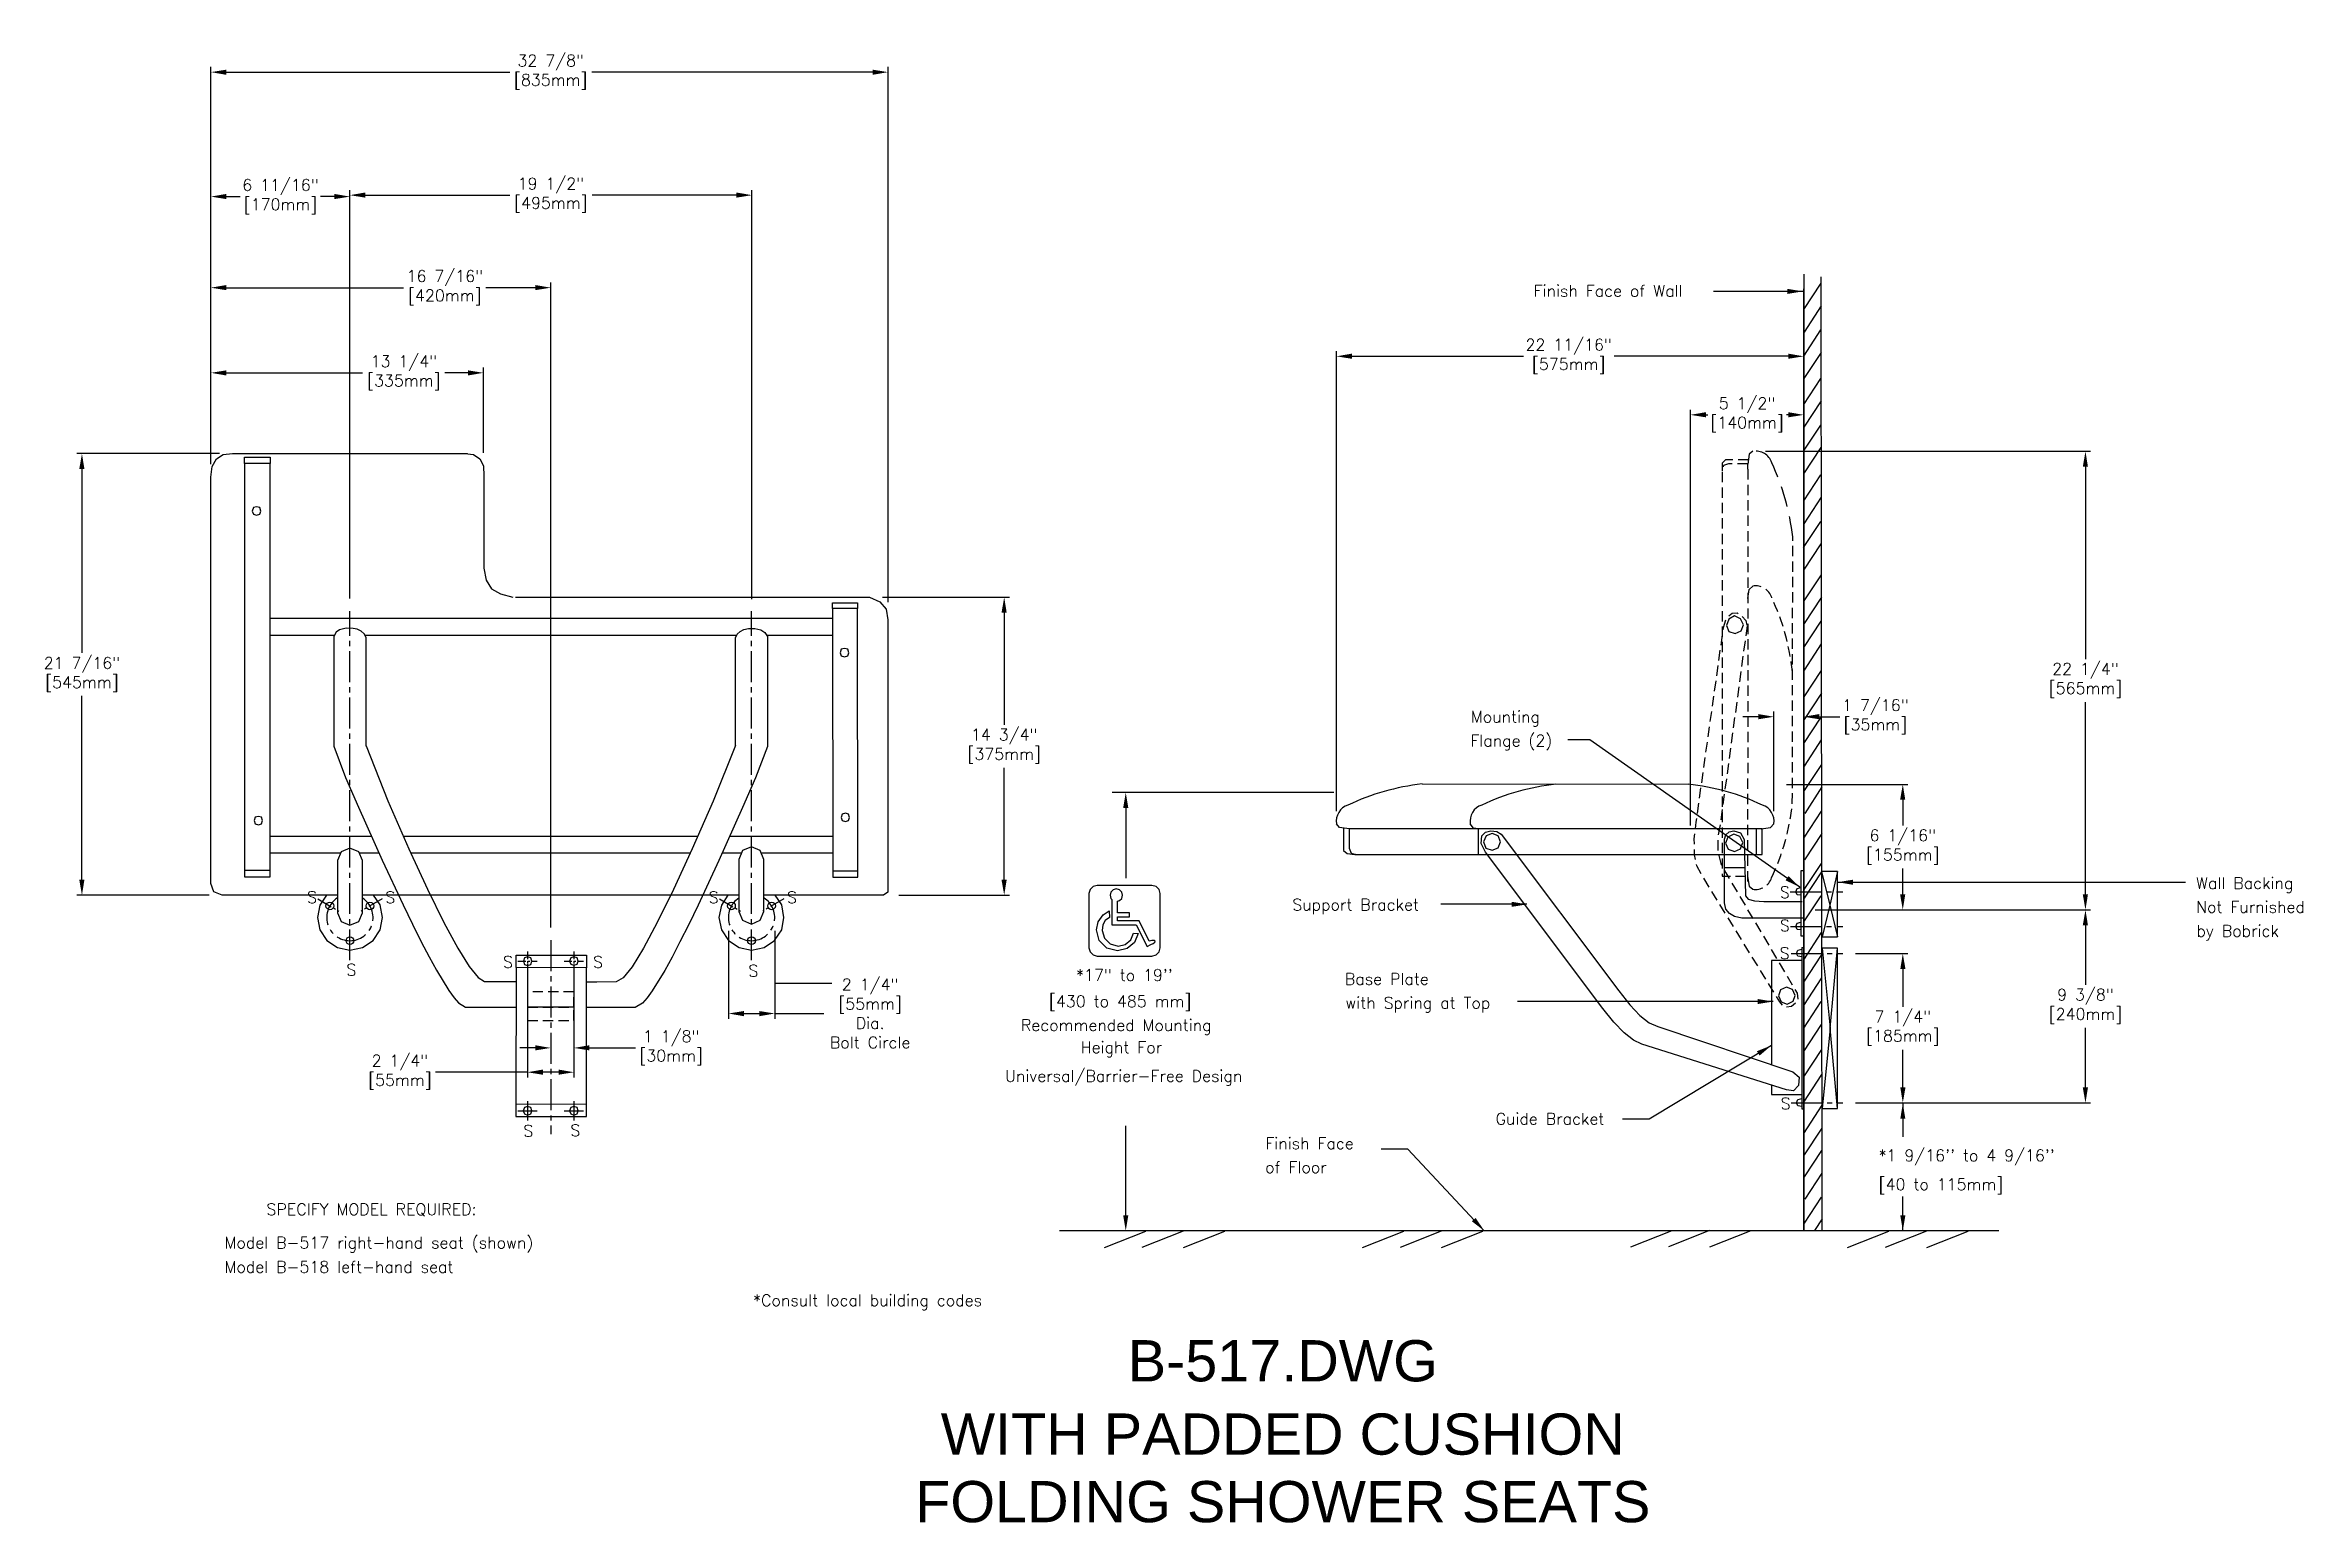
# Model space of a CAD drawing. Extents: x 0 to 110, y 1 to 73.
import ezdxf
from ezdxf.enums import TextEntityAlignment as Align

# ---------------------------------------------------------------- set-up
doc = ezdxf.new("R2010")
doc.units = 0
doc.header["$MEASUREMENT"] = 0
doc.header["$PDMODE"] = 3
doc.header["$PDSIZE"] = 1
for name, pattern in [('CENTER2', [1.125, 0.75, -0.125, 0.125, -0.125]), ('HIDDEN', [0.375, 0.25, -0.125]), ('HIDDEN2', [0.1875, 0.125, -0.0625]), ('HIDDENX2', [0.75, 0.5, -0.25])]:
    doc.linetypes.add(name, pattern=pattern)
doc.layers.get('0').update_dxf_attribs({"linetype": 'CONTINUOUS'})
doc.layers.get('Defpoints').update_dxf_attribs({"linetype": 'CONTINUOUS'})
for name, color, linetype in [('detail', 4, 'CONTINUOUS'), ('dim', 1, 'CONTINUOUS'), ('text', 2, 'CONTINUOUS')]:
    doc.layers.add(name, color=color, linetype=linetype)
doc.styles.add('Arial_5', font='arial.ttf', dxfattribs={"height": 5})
doc.styles.add('DIM_S_7', font='simplex.shx', dxfattribs={"height": 0.5625})
doc.dimstyles.new('DIM_S_7', dxfattribs={"dimtxt": 0.125, "dimasz": 0.75, "dimexe": 0.25, "dimexo": 0.625, "dimgap": 0.09375, "dimtad": 0, "dimtih": 1, "dimtoh": 1, "dimdec": 4, "dimzin": 4, "dimdsep": 46, "dimlunit": 5, "dimtxsty": 'DIM_S_7', "dimcen": 0.09375, "dimaunit": 1, "dimadec": 0, "dimazin": 0, "dimtfac": 1, "dimtdec": 4, "dimtofl": 0, "dimtmove": 0, "dimatfit": 3, "dimfxl": 1, "dimfrac": 2, "dimtolj": 1, "dimtzin": 0, "dimarcsym": 0})

# ---------------------------------------------------------------- blocks, each defined once
blk = doc.blocks.new('*D0')
at = {"color": 0, "linetype": 'ByBlock'}
for p, q in [((33.34, 29.71), (33.34, 25.45)), ((35.59, 29.71), (35.59, 25.45)), ((34.09, 25.7), (34.84, 25.7)), ((35.59, 25.7), (37.97, 25.7))]:
    blk.add_line(p, q, dxfattribs=at)
for points in [[(34.09, 25.82), (34.09, 25.57), (33.34, 25.7)], [(34.84, 25.82), (34.84, 25.57), (35.59, 25.7)]]:
    blk.add_solid(points, dxfattribs=at)
at = {"layer": 'Defpoints', "color": 0, "linetype": 'ByBlock'}
for p in [(33.34, 30.33), (35.59, 30.33), (35.59, 25.7)]:
    blk.add_point(p, dxfattribs=at)
at = {"color": 0, "linetype": 'ByBlock', "insert": (40.22, 25.7), "char_height": 0.5625, "attachment_point": 5, "style": 'DIM_S_7'}
blk.add_mtext('\\A1;2 1/4"\\P[55mm]\\PDia.\\PBolt Circle', dxfattribs=at)
blk = doc.blocks.new('*D1')
at = {"color": 0, "linetype": 'ByBlock'}
for p, q in [((8.21, 52.35), (8.21, 57.04)), ((21.44, 52.9), (21.44, 57.04)), ((8.96, 56.79), (15.58, 56.79)), ((20.69, 56.79), (19.57, 56.79))]:
    blk.add_line(p, q, dxfattribs=at)
for points in [[(8.96, 56.91), (8.96, 56.66), (8.21, 56.79)], [(20.69, 56.91), (20.69, 56.66), (21.44, 56.79)]]:
    blk.add_solid(points, dxfattribs=at)
at = {"layer": 'Defpoints', "color": 0, "linetype": 'ByBlock'}
for p in [(21.44, 56.79), (8.21, 51.73), (21.44, 52.27)]:
    blk.add_point(p, dxfattribs=at)
at = {"color": 0, "linetype": 'ByBlock', "insert": (17.58, 56.79), "char_height": 0.5625, "attachment_point": 5, "style": 'DIM_S_7'}
blk.add_mtext('\\A1;13 1/4"\\P[335mm]', dxfattribs=at)
blk = doc.blocks.new('*D2')
at = {"color": 0, "linetype": 'ByBlock'}
for p, q in [((8.63, 52.87), (1.7, 52.87)), ((1.95, 52.12), (1.95, 43.2)), ((1.95, 32.19), (1.95, 41.11)), ((8.13, 31.44), (1.7, 31.44))]:
    blk.add_line(p, q, dxfattribs=at)
for points in [[(1.82, 52.12), (2.07, 52.12), (1.95, 52.87)], [(1.82, 32.19), (2.07, 32.19), (1.95, 31.44)]]:
    blk.add_solid(points, dxfattribs=at)
at = {"layer": 'Defpoints', "color": 0, "linetype": 'ByBlock'}
for p in [(9.26, 52.87), (1.95, 31.44), (8.76, 31.44)]:
    blk.add_point(p, dxfattribs=at)
at = {"color": 0, "linetype": 'ByBlock', "insert": (1.95, 42.15), "char_height": 0.5625, "attachment_point": 5, "style": 'DIM_S_7'}
blk.add_mtext('\\A1;21 7/16"\\P[545mm]', dxfattribs=at)
blk = doc.blocks.new('*D19')
at = {"layer": 'Defpoints', "color": 0, "linetype": 'Continuous'}
for p in [(40.2, 45.9), (41, 31.44), (46.73, 31.44)]:
    blk.add_point(p, dxfattribs=at)
at = {"layer": 'dim', "color": 0, "linetype": 'Continuous', "lineweight": -2}
for p, q in [((40.82, 45.9), (46.98, 45.9)), ((46.73, 45.15), (46.73, 39.71)), ((46.73, 32.19), (46.73, 37.62)), ((41.62, 31.44), (46.98, 31.44))]:
    blk.add_line(p, q, dxfattribs=at)
at = {"layer": 'dim', "color": 0, "linetype": 'Continuous'}
for points in [[(46.6, 45.15), (46.85, 45.15), (46.73, 45.9)], [(46.6, 32.19), (46.85, 32.19), (46.73, 31.44)]]:
    blk.add_solid(points, dxfattribs=at)
at = {"layer": 'dim', "color": 0, "linetype": 'Continuous', "insert": (46.73, 38.67), "char_height": 0.5625, "attachment_point": 5, "style": 'DIM_S_7'}
blk.add_mtext('\\A1;14 3/4"\\P[375mm]', dxfattribs=at)
blk = doc.blocks.new('*D20')
at = {"layer": 'Defpoints', "color": 0, "linetype": 'Continuous'}
for p in [(24.71, 60.92), (8.21, 51.73), (24.71, 29.26)]:
    blk.add_point(p, dxfattribs=at)
at = {"layer": 'dim', "color": 0, "linetype": 'Continuous', "lineweight": -2}
for p, q in [((8.21, 52.35), (8.21, 61.17)), ((8.96, 60.92), (17.57, 60.92)), ((23.96, 60.92), (21.56, 60.92)), ((24.71, 29.88), (24.71, 61.17))]:
    blk.add_line(p, q, dxfattribs=at)
at = {"layer": 'dim', "color": 0, "linetype": 'Continuous'}
for points in [[(8.96, 61.05), (8.96, 60.8), (8.21, 60.92)], [(23.96, 61.05), (23.96, 60.8), (24.71, 60.92)]]:
    blk.add_solid(points, dxfattribs=at)
at = {"layer": 'dim', "color": 0, "linetype": 'Continuous', "insert": (19.57, 60.92), "char_height": 0.5625, "attachment_point": 5, "style": 'DIM_S_7'}
blk.add_mtext('\\A1;16 7/16"\\P[420mm]', dxfattribs=at)
blk = doc.blocks.new('*D5')
at = {"color": 0, "linetype": 'ByBlock'}
for p, q in [((8.21, 52.35), (8.21, 71.63)), ((8.96, 71.38), (22.72, 71.38)), ((40.34, 71.38), (26.71, 71.38)), ((41.09, 45.66), (41.09, 71.63))]:
    blk.add_line(p, q, dxfattribs=at)
for points in [[(8.96, 71.5), (8.96, 71.25), (8.21, 71.38)], [(40.34, 71.5), (40.34, 71.25), (41.09, 71.38)]]:
    blk.add_solid(points, dxfattribs=at)
at = {"layer": 'Defpoints', "color": 0, "linetype": 'ByBlock'}
for p in [(41.09, 71.38), (8.21, 51.73), (41.09, 45.04)]:
    blk.add_point(p, dxfattribs=at)
at = {"color": 0, "linetype": 'ByBlock', "insert": (24.71, 71.38), "char_height": 0.5625, "attachment_point": 5, "style": 'DIM_S_7'}
blk.add_mtext('\\A1;32 7/8"\\P[835mm]', dxfattribs=at)
blk = doc.blocks.new('*D6')
at = {"color": 0, "linetype": 'ByBlock'}
for p, q in [((25.84, 28.08), (25.84, 23.78)), ((24.71, 24.38), (24.71, 23.78)), ((23.96, 24.03), (23.21, 24.03)), ((26.59, 24.03), (28.83, 24.03))]:
    blk.add_line(p, q, dxfattribs=at)
for points in [[(23.96, 24.16), (23.96, 23.91), (24.71, 24.03)], [(26.59, 24.16), (26.59, 23.91), (25.84, 24.03)]]:
    blk.add_solid(points, dxfattribs=at)
at = {"layer": 'Defpoints', "color": 0, "linetype": 'ByBlock'}
for p in [(25.84, 28.71), (24.71, 25), (25.84, 24.03)]:
    blk.add_point(p, dxfattribs=at)
at = {"color": 0, "linetype": 'ByBlock', "insert": (30.56, 24.03), "char_height": 0.562, "attachment_point": 5, "style": 'DIM_S_7'}
blk.add_mtext('\\A1;1 1/8"\\P[30mm]', dxfattribs=at)
blk = doc.blocks.new('*D7')
at = {"color": 0, "linetype": 'ByBlock'}
for p, q in [((23.58, 28.09), (23.58, 22.6)), ((25.84, 28.08), (25.84, 22.6)), ((23.58, 22.85), (19.12, 22.85)), ((25.09, 22.85), (24.33, 22.85))]:
    blk.add_line(p, q, dxfattribs=at)
for points in [[(24.33, 22.98), (24.33, 22.73), (23.58, 22.85)], [(25.09, 22.98), (25.09, 22.73), (25.84, 22.85)]]:
    blk.add_solid(points, dxfattribs=at)
at = {"layer": 'Defpoints', "color": 0, "linetype": 'ByBlock'}
for p in [(23.58, 28.71), (25.84, 28.71), (25.84, 22.85)]:
    blk.add_point(p, dxfattribs=at)
at = {"color": 0, "linetype": 'ByBlock', "insert": (17.39, 22.85), "char_height": 0.562, "attachment_point": 5, "style": 'DIM_S_7'}
blk.add_mtext('\\A1;2 1/4"\\P[55mm]', dxfattribs=at)
blk = doc.blocks.new('*D21')
at = {"layer": 'Defpoints', "color": 0, "linetype": 'Continuous'}
for p in [(14.96, 65.34), (8.21, 51.73), (14.96, 45.22)]:
    blk.add_point(p, dxfattribs=at)
at = {"layer": 'dim', "color": 0, "linetype": 'Continuous', "lineweight": -2}
for p, q in [((8.21, 52.35), (8.21, 65.59)), ((8.96, 65.34), (9.64, 65.34)), ((14.21, 65.34), (13.53, 65.34)), ((14.96, 45.84), (14.96, 65.59))]:
    blk.add_line(p, q, dxfattribs=at)
at = {"layer": 'dim', "color": 0, "linetype": 'Continuous'}
for points in [[(8.96, 65.47), (8.96, 65.22), (8.21, 65.34)], [(14.21, 65.47), (14.21, 65.22), (14.96, 65.34)]]:
    blk.add_solid(points, dxfattribs=at)
at = {"layer": 'dim', "color": 0, "linetype": 'Continuous', "insert": (11.59, 65.34), "char_height": 0.5625, "attachment_point": 5, "style": 'DIM_S_7'}
blk.add_mtext('\\A1;6 11/16"\\P[170mm]', dxfattribs=at)
blk = doc.blocks.new('*D9')
at = {"color": 0, "linetype": 'ByBlock'}
for p, q in [((14.96, 45.84), (14.96, 65.66)), ((15.71, 65.41), (22.73, 65.41)), ((33.73, 65.41), (26.72, 65.41)), ((34.48, 45.8), (34.48, 65.66))]:
    blk.add_line(p, q, dxfattribs=at)
for points in [[(15.71, 65.54), (15.71, 65.29), (14.96, 65.41)], [(33.73, 65.54), (33.73, 65.29), (34.48, 65.41)]]:
    blk.add_solid(points, dxfattribs=at)
at = {"layer": 'Defpoints', "color": 0, "linetype": 'ByBlock'}
for p in [(34.48, 65.41), (14.96, 45.22), (34.48, 45.17)]:
    blk.add_point(p, dxfattribs=at)
at = {"color": 0, "linetype": 'ByBlock', "insert": (24.72, 65.41), "char_height": 0.5625, "attachment_point": 5, "style": 'DIM_S_7'}
blk.add_mtext('\\A1;19 1/2"\\P[495mm]', dxfattribs=at)
blk = doc.blocks.new('*D10')
at = {"color": 0, "linetype": 'ByBlock'}
for p, q in [((88.07, 28.61), (90.61, 28.61)), ((90.36, 27.86), (90.36, 26.03)), ((90.36, 22.11), (90.36, 23.94)), ((88.07, 21.36), (90.61, 21.36))]:
    blk.add_line(p, q, dxfattribs=at)
for points in [[(90.24, 27.86), (90.49, 27.86), (90.36, 28.61)], [(90.24, 22.11), (90.49, 22.11), (90.36, 21.36)]]:
    blk.add_solid(points, dxfattribs=at)
at = {"layer": 'Defpoints', "color": 0, "linetype": 'ByBlock'}
for p in [(87.45, 28.61), (90.36, 28.61), (87.45, 21.36)]:
    blk.add_point(p, dxfattribs=at)
at = {"color": 0, "linetype": 'ByBlock', "insert": (90.36, 24.99), "char_height": 0.562, "attachment_point": 5, "style": 'DIM_S_7'}
blk.add_mtext('\\A1;7 1/4"\\P[185mm]', dxfattribs=at)
blk = doc.blocks.new('*D11')
at = {"color": 0, "linetype": 'ByBlock'}
for p, q in [((86.17, 30.73), (99.48, 30.73)), ((99.23, 29.98), (99.23, 27.09)), ((99.23, 22.11), (99.23, 25)), ((88.07, 21.36), (99.48, 21.36))]:
    blk.add_line(p, q, dxfattribs=at)
for points in [[(99.1, 29.98), (99.35, 29.98), (99.23, 30.73)], [(99.1, 22.11), (99.35, 22.11), (99.23, 21.36)]]:
    blk.add_solid(points, dxfattribs=at)
at = {"layer": 'Defpoints', "color": 0, "linetype": 'ByBlock'}
for p in [(85.55, 30.73), (87.45, 21.36), (99.23, 21.36)]:
    blk.add_point(p, dxfattribs=at)
at = {"color": 0, "linetype": 'ByBlock', "insert": (99.23, 26.05), "char_height": 0.562, "attachment_point": 5, "style": 'DIM_S_7'}
blk.add_mtext('\\A1;9 3/8"\\P[240mm]', dxfattribs=at)
blk = doc.blocks.new('*D12')
at = {"color": 0, "linetype": 'ByBlock'}
for p, q in [((84.72, 36.82), (90.61, 36.82)), ((90.36, 36.07), (90.36, 34.82)), ((90.36, 31.48), (90.36, 32.73)), ((86.17, 30.73), (90.61, 30.73))]:
    blk.add_line(p, q, dxfattribs=at)
for points in [[(90.23, 36.07), (90.48, 36.07), (90.36, 36.82)], [(90.23, 31.48), (90.48, 31.48), (90.36, 30.73)]]:
    blk.add_solid(points, dxfattribs=at)
at = {"layer": 'Defpoints', "color": 0, "linetype": 'ByBlock'}
for p in [(84.1, 36.82), (85.55, 30.73), (90.36, 30.73)]:
    blk.add_point(p, dxfattribs=at)
at = {"color": 0, "linetype": 'ByBlock', "insert": (90.36, 33.78), "char_height": 0.5625, "attachment_point": 5, "style": 'DIM_S_7'}
blk.add_mtext('\\A1;6 1/16"\\P[155mm]', dxfattribs=at)
blk = doc.blocks.new('*D13')
at = {"color": 0, "linetype": 'ByBlock'}
for p, q in [((83.7, 52.98), (99.48, 52.98)), ((99.23, 52.23), (99.23, 42.9)), ((99.23, 31.48), (99.23, 40.81)), ((86.1, 30.73), (99.48, 30.73))]:
    blk.add_line(p, q, dxfattribs=at)
for points in [[(99.1, 52.23), (99.35, 52.23), (99.23, 52.98)], [(99.1, 31.48), (99.35, 31.48), (99.23, 30.73)]]:
    blk.add_solid(points, dxfattribs=at)
at = {"layer": 'Defpoints', "color": 0, "linetype": 'ByBlock'}
for p in [(83.08, 52.98), (85.47, 30.73), (99.23, 30.73)]:
    blk.add_point(p, dxfattribs=at)
at = {"color": 0, "linetype": 'ByBlock', "insert": (99.23, 41.86), "char_height": 0.5625, "attachment_point": 5, "style": 'DIM_S_7'}
blk.add_mtext('\\A1;22 1/4"\\P[565mm]', dxfattribs=at)
blk = doc.blocks.new('*D14')
at = {"color": 0, "linetype": 'ByBlock'}
for p, q in [((62.86, 35.52), (62.86, 57.84)), ((63.61, 57.59), (71.95, 57.59)), ((84.8, 57.59), (76.34, 57.59)), ((85.55, 56.97), (85.55, 57.34))]:
    blk.add_line(p, q, dxfattribs=at)
for points in [[(63.61, 57.72), (63.61, 57.47), (62.86, 57.59)], [(84.8, 57.72), (84.8, 57.47), (85.55, 57.59)]]:
    blk.add_solid(points, dxfattribs=at)
at = {"layer": 'Defpoints', "color": 0, "linetype": 'ByBlock'}
for p in [(85.55, 57.6), (85.55, 57.59), (62.86, 34.9)]:
    blk.add_point(p, dxfattribs=at)
at = {"color": 0, "linetype": 'ByBlock', "insert": (74.14, 57.59), "char_height": 0.5625, "attachment_point": 5, "style": 'DIM_S_7'}
blk.add_mtext('\\A1;22 11/16"\\P[575mm]', dxfattribs=at)
blk = doc.blocks.new('*D15')
at = {"color": 0, "linetype": 'ByBlock'}
for p, q in [((80.05, 34.83), (80.05, 55)), ((85.55, 53.63), (85.55, 55)), ((80.8, 54.75), (80.9, 54.75)), ((84.8, 54.75), (84.71, 54.75))]:
    blk.add_line(p, q, dxfattribs=at)
for points in [[(80.8, 54.88), (80.8, 54.63), (80.05, 54.75)], [(84.8, 54.88), (84.8, 54.63), (85.55, 54.75)]]:
    blk.add_solid(points, dxfattribs=at)
at = {"layer": 'Defpoints', "color": 0, "linetype": 'ByBlock'}
for p in [(85.55, 54.75), (85.55, 53), (80.05, 34.21)]:
    blk.add_point(p, dxfattribs=at)
at = {"color": 0, "linetype": 'ByBlock', "insert": (82.8, 54.75), "char_height": 0.562, "attachment_point": 5, "style": 'DIM_S_7'}
blk.add_mtext('\\A1;5 1/2"\\P[140mm]', dxfattribs=at)
blk = doc.blocks.new('*D16')
at = {"color": 0, "linetype": 'ByBlock'}
for p, q in [((83.35, 40.1), (82.6, 40.1)), ((84.1, 35.52), (84.1, 40.35)), ((85.55, 40.06), (85.55, 39.85)), ((86.3, 40.1), (87.3, 40.1))]:
    blk.add_line(p, q, dxfattribs=at)
for points in [[(83.35, 40.23), (83.35, 39.98), (84.1, 40.1)], [(86.3, 40.23), (86.3, 39.98), (85.55, 40.1)]]:
    blk.add_solid(points, dxfattribs=at)
at = {"layer": 'Defpoints', "color": 0, "linetype": 'ByBlock'}
for p in [(85.55, 40.68), (85.55, 40.1), (84.1, 34.9)]:
    blk.add_point(p, dxfattribs=at)
at = {"color": 0, "linetype": 'ByBlock', "insert": (89.03, 40.1), "char_height": 0.5625, "attachment_point": 5, "style": 'DIM_S_7'}
blk.add_mtext('\\A1;1 7/16"\\P[35mm]', dxfattribs=at)
blk = doc.blocks.new('ADA')
at = {"layer": 'detail', "linetype": 'Continuous'}
for p, q in [((1.017, 0.853), (0.492, 0.853)), ((1.261, 0.358), (1.017, 0.853)), ((1.215, 0.235), (1.3, 0.278)), ((1.3, 0.278), (1.299, 0.282))]:
    blk.add_line(p, q, dxfattribs=at)
for points in [[(1.328, 0), (1.431, 0.028), (1.503, 0.1), (1.531, 0.202), (1.531, 1.514), (1.503, 1.616), (1.431, 1.688), (1.328, 1.716), (0, 1.716), (-0.102, 1.688), (-0.175, 1.616), (-0.203, 1.514), (-0.203, 0.202), (-0.175, 0.1), (-0.102, 0.028), (0, 0)], [(0.997, 0.551), (0.905, 0.333), (0.727, 0.181), (0.491, 0.125), (0.233, 0.194), (0.049, 0.378), (-0.021, 0.635), (0.026, 0.833), (0.142, 1), (0.293, 1.1), (0.295, 0.934), (0.193, 0.86), (0.137, 0.758), (0.12, 0.624), (0.172, 0.431), (0.31, 0.294), (0.504, 0.242), (0.68, 0.282), (0.814, 0.393), (0.883, 0.555)]]:
    blk.add_lwpolyline(points, close=True, dxfattribs=at)
for points in [[(0.492, 1.332), (0.54, 1.345), (0.595, 1.4), (0.616, 1.477), (0.595, 1.554), (0.54, 1.609), (0.463, 1.629), (0.386, 1.609), (0.331, 1.554), (0.31, 1.477), (0.331, 1.4), (0.355, 1.376)], [(0.355, 1.376), (0.355, 0.757)], [(0.492, 1.051), (0.492, 1.332)], [(0.355, 0.757), (0.492, 0.757)], [(0.492, 0.955), (0.78, 0.955), (0.78, 1.051), (0.492, 1.051)], [(0.492, 0.853), (0.492, 0.955)], [(0.492, 0.757), (0.948, 0.757)], [(0.948, 0.757), (1.215, 0.235)], [(1.299, 0.282), (1.359, 0.307), (1.398, 0.335), (1.407, 0.361), (1.382, 0.375), (1.329, 0.374), (1.261, 0.358)]]:
    blk.add_lwpolyline(points, dxfattribs=at)

msp = doc.modelspace()

# ---------------------------------------------------------------- linework, layer by layer
at = {"color": 0, "linetype": 'ByBlock'}
msp.add_line((52.00692, 15.15298), (51.97567, 15.15298), dxfattribs=at)
at = {"layer": 'Defpoints', "color": 0, "linetype": 'ByBlock'}
msp.add_point((52.63192, 15.15298), dxfattribs=at)
msp.add_point((52.63192, 15.15298), dxfattribs=at)
at = {"layer": 'detail', "linetype": 'Continuous'}
for p, q in [((85.54923, 61.5786), (85.54923, 15.15298)), ((8.47843, 52.60806), (8.81255, 52.8308)), ((8.81255, 52.8308), (9.25804, 52.87336)), ((9.25804, 52.87336), (20.66274, 52.87336)), ((20.53774, 52.87336), (20.96096, 52.8308)), ((20.96096, 52.8308), (21.26167, 52.61919)), ((21.26167, 52.61919), (21.43987, 52.27393)), ((8.21113, 51.7282), (8.27795, 52.25166)), ((8.21113, 32.015), (8.21113, 51.7282)), ((8.27795, 52.25166), (8.47843, 52.60806)), ((21.43987, 52.27393), (21.46113, 51.77275)), ((21.46113, 51.77275), (21.46113, 47.30665)), ((82.83171, 52.1108), (82.83171, 52.3608)), ((21.46113, 47.30665), (21.58466, 46.72751)), ((21.58466, 46.72751), (21.84082, 46.30429)), ((21.84082, 46.30429), (22.27518, 46.05927)), ((22.27518, 46.05927), (22.8766, 45.90334)), ((23.0016, 45.90334), (40.19525, 45.90334)), ((40.19525, 45.90334), (40.19525, 45.90334)), ((40.19525, 45.90334), (40.69644, 45.68059)), ((40.69644, 45.68059), (40.99715, 45.3242)), ((40.99715, 45.3242), (41.08624, 44.80074)), ((67.02153, 36.84207), (79.9408, 36.82373)), ((63.01766, 34.72139), (62.86173, 34.89959)), ((63.48543, 34.65457), (63.01766, 34.72139)), ((63.47927, 34.65543), (63.47927, 33.71903)), ((83.5394, 34.65457), (63.48543, 34.65457)), ((69.51737, 34.69062), (69.36145, 34.89958)), ((69.74629, 34.655), (69.51737, 34.69062)), ((69.6663, 34.65497), (69.6663, 34.65497)), ((83.24983, 33.41832), (83.24983, 34.64343)), ((63.47927, 33.71903), (63.56837, 33.48514)), ((63.56837, 33.48514), (63.8468, 33.41832)), ((63.7577, 33.41832), (63.7577, 33.41832)), ((63.7577, 33.41832), (64.06519, 33.41832)), ((64.06519, 33.41832), (64.62206, 33.41832)), ((64.62206, 33.41832), (65.34599, 33.41832)), ((65.34599, 33.41832), (66.20357, 33.41832)), ((66.20357, 33.41832), (67.21707, 33.41832)), ((67.21707, 33.41832), (68.36423, 33.41832)), ((68.36423, 33.41832), (69.67844, 33.41832)), ((69.67844, 33.41832), (71.1263, 33.41832)), ((71.1263, 33.41832), (72.71895, 33.41832)), ((72.71895, 33.41832), (74.45638, 33.41832)), ((74.45638, 33.41832), (76.34974, 33.41832)), ((76.34974, 33.41832), (78.38789, 33.41832)), ((78.38789, 33.41832), (80.57082, 33.41832)), ((80.57082, 33.41832), (83.24983, 33.41832)), ((8.35591, 31.60292), (8.21113, 32.015)), ((8.75686, 31.43586), (8.35591, 31.60292)), ((14.35971, 31.43586), (8.75686, 31.43586)), ((81.76252, 30.77076), (81.69569, 31.07147)), ((81.94072, 30.54801), (81.76252, 30.77076)), ((82.72033, 31.41673), (82.85915, 31.25564)), ((82.85915, 31.25564), (83.16067, 31.16082)), ((83.16067, 31.16082), (83.61133, 31.13712)), ((83.61133, 31.13712), (85.47127, 31.13712)), ((82.18497, 30.40322), (81.94072, 30.54801)), ((82.54518, 30.32436), (82.18497, 30.40322)), ((85.50468, 30.32526), (82.54518, 30.32436)), ((85.46101, 28.904), (85.54923, 28.904)), ((85.46101, 28.904), (85.46101, 21.08106)), ((20.57364, 26.00081), (23.02597, 26.00081)), ((28.81532, 25.98967), (26.44844, 25.98967)), ((23.10905, 20.9845), (24.05774, 20.9845)), ((23.58613, 21.44371), (23.58613, 20.50936)), ((25.35905, 20.9845), (26.29661, 20.9845)), ((25.83613, 21.44497), (25.83613, 20.50742)), ((85.46101, 21.08106), (85.54923, 21.08106))]:
    msp.add_line(p, q, dxfattribs=at)
at = {"layer": 'detail', "linetype": 'HIDDEN2', "ltscale": 4}
for p, q in [((82.83171, 52.1108), (82.82693, 32.10443)), ((84.99609, 35.89053), (85.01921, 48.8247))]:
    msp.add_line(p, q, dxfattribs=at)
at = {"layer": 'detail', "linetype": 'CENTER2', "ltscale": 2}
for p, q in [((14.96113, 28.28294), (14.96113, 45.21984)), ((34.46113, 28.28294), (34.46113, 45.21984)), ((84.89857, 31.60948), (87.44757, 31.60948)), ((84.9013, 29.92198), (87.44757, 29.92198)), ((24.71113, 29.25921), (24.71113, 19.84095)), ((84.93559, 28.61443), (87.44757, 28.61443)), ((84.93559, 21.3595), (87.4473, 21.3595))]:
    msp.add_line(p, q, dxfattribs=at)
at = {"layer": 'detail', "linetype": 'CENTER2'}
for p, q in [((13.40197, 31.25964), (14.41986, 30.67199)), ((16.53202, 31.26648), (15.50239, 30.67201)), ((32.90197, 31.25962), (33.91986, 30.67197)), ((36.03202, 31.26646), (35.00239, 30.67199))]:
    msp.add_line(p, q, dxfattribs=at)
at = {"layer": 'detail', "linetype": 'CENTER2', "ltscale": 0.5}
for p, q in [((23.58613, 28.70977), (23.58613, 27.76429)), ((25.83613, 28.70977), (25.83613, 27.77543)), ((23.12119, 28.23661), (24.05709, 28.23713)), ((25.35898, 28.23339), (26.30779, 28.2345))]:
    msp.add_line(p, q, dxfattribs=at)
at = {"layer": 'detail', "linetype": 'Continuous'}
for points in [[(86.38454, 61.45115), (86.42909, 15.17526)], [(85.54923, 15.15298), (85.54923, 60.86087)], [(85.56037, 59.8585), (86.39568, 61.1393)], [(85.58265, 58.76704), (86.41795, 60.0367)], [(85.54923, 57.59761), (86.38454, 58.87841)], [(85.57151, 56.50615), (86.40681, 57.77581)], [(85.54923, 55.24762), (86.38454, 56.51728)], [(85.57151, 54.14502), (86.40681, 55.42582)], [(85.5381, 52.98673), (86.3734, 54.25639)], [(9.83719, 52.38531), (9.83719, 52.69716), (11.09571, 52.69716), (11.09571, 52.38531)], [(85.56037, 51.88413), (86.39568, 53.16493)], [(9.83719, 52.38531), (9.83719, 32.64984), (11.09571, 32.64984), (11.09571, 52.38531), (9.83719, 52.38531)], [(85.54923, 50.56991), (86.38454, 51.83958)], [(85.57151, 49.46731), (86.40681, 50.74811)], [(10.42747, 50.29148), (10.27155, 50.24693), (10.21586, 50.07987), (10.27155, 49.93508), (10.42747, 49.87939), (10.58339, 49.93508), (10.62794, 50.07987), (10.58339, 50.24693), (10.42747, 50.29148)], [(85.5381, 48.30902), (86.3734, 49.57868)], [(85.56037, 47.20642), (86.39568, 48.48722)], [(85.57151, 45.72514), (86.40681, 46.99481)], [(38.39569, 45.35776), (38.39587, 45.62411), (39.60869, 45.62491), (39.60869, 45.35761)], [(38.39569, 45.35776), (38.40462, 32.62756), (39.6186, 32.62756), (39.60904, 45.35761), (38.39569, 45.35776)], [(85.59378, 44.62254), (86.42909, 45.90334)], [(11.11799, 44.8787), (38.39388, 44.8787)], [(14.20537, 44.0434), (11.11799, 44.0434)], [(15.74238, 38.67517), (15.74238, 43.94316), (15.6503, 44.12136), (15.51062, 44.25501), (15.31343, 44.34411), (15.12445, 44.38866), (14.77115, 44.39979), (14.45893, 44.32183), (14.29461, 44.19932), (14.17988, 43.99885), (14.17988, 38.67517), (14.74878, 37.14935), (15.37248, 35.71262), (16.51963, 33.13988), (17.54427, 30.96809), (18.0009, 30.03255), (18.41299, 29.1861), (18.81393, 28.45104), (19.17033, 27.80507), (19.77175, 26.81384), (20.02791, 26.46858), (20.23952, 26.21242), (20.57364, 26.00081)], [(33.73204, 44.0434), (15.69058, 44.0434)], [(33.67988, 38.70833), (33.67988, 43.93202), (33.76334, 44.11022), (33.90377, 44.24387), (34.0854, 44.33297), (34.31571, 44.37752), (34.62653, 44.37752), (34.90927, 44.31069), (35.10587, 44.18818), (35.24238, 43.98771), (35.24238, 38.66403), (34.65132, 37.13821), (34.02762, 35.70148), (32.88047, 33.12874), (31.8781, 30.95695), (31.42147, 30.02141), (30.98711, 29.17497), (30.60844, 28.4399), (30.25204, 27.79393), (29.63949, 26.8027), (29.39446, 26.45744), (29.17172, 26.20128), (28.81532, 25.98967)], [(41.08624, 44.80074), (41.08624, 31.98159), (41.07511, 31.58065), (40.87463, 31.43586), (35.06477, 31.43586)], [(38.39348, 44.0434), (35.20446, 44.0434)], [(85.56037, 43.46425), (86.39568, 44.73391)], [(39.18424, 43.20809), (39.13969, 43.37515), (38.97263, 43.4197), (38.8167, 43.37515), (38.76102, 43.20809), (38.8167, 43.0633), (38.97263, 43.00762), (39.13969, 43.0633), (39.18424, 43.20809)], [(85.58265, 42.36165), (86.41795, 43.64245)], [(85.57151, 41.06971), (86.40681, 42.33937)], [(85.59378, 39.96711), (86.42909, 41.24791)], [(85.56037, 38.80882), (86.39568, 40.07848)], [(15.74238, 38.68631), (16.79806, 36.01333), (17.8227, 33.69675), (18.73597, 31.73657), (19.52673, 30.12165), (20.20611, 28.87426), (20.75184, 27.98327), (21.1862, 27.44867), (21.49805, 27.2482), (23.02809, 27.25022)], [(33.67988, 38.70833), (32.60203, 36.00219), (31.57739, 33.68561), (30.67526, 31.72543), (29.87337, 30.11051), (29.21626, 28.86312), (28.65939, 27.97213), (28.22504, 27.43753), (27.89091, 27.23706), (26.94424, 27.22592), (26.44844, 27.22592)], [(85.58265, 37.70622), (86.41795, 38.98702)], [(85.59378, 36.51451), (86.42909, 37.78418)], [(85.61606, 35.41191), (86.45136, 36.69271)], [(10.51657, 35.26712), (10.36065, 35.22258), (10.30496, 35.06665), (10.36065, 34.91073), (10.51657, 34.85504), (10.67249, 34.91073), (10.71704, 35.06665), (10.67249, 35.22258), (10.51657, 35.26712)], [(39.01718, 35.42305), (38.86125, 35.3785), (38.80557, 35.21144), (38.86125, 35.06665), (39.01718, 35.01096), (39.1731, 35.06665), (39.21765, 35.21144), (39.1731, 35.3785), (39.01718, 35.42305)], [(85.58265, 34.25362), (86.41795, 35.52328)], [(11.09571, 34.29817), (16.00316, 34.29817)], [(17.55177, 34.30931), (31.85326, 34.30931)], [(33.40187, 34.30931), (38.40315, 34.30931)], [(63.21197, 34.69291), (63.21197, 33.60765), (63.39017, 33.46287), (63.7577, 33.41832)], [(69.74608, 34.65457), (69.74608, 33.40718)], [(77.69583, 24.20641), (77.28847, 24.4054), (76.83172, 24.75885), (76.33635, 25.27823), (75.80307, 25.94129), (70.09493, 33.52955), (69.88099, 33.95744), (69.92518, 34.32653), (70.09807, 34.49908), (70.3635, 34.56308), (70.64284, 34.53838), (70.85887, 34.40027), (76.56736, 26.80087), (77.10134, 26.11555), (77.5967, 25.59617), (78.05311, 25.25386), (78.46012, 25.066), (85.01368, 22.87499), (85.32259, 22.61721), (85.29058, 22.21507), (85.05402, 21.94025), (84.70684, 21.99626), (77.69583, 24.20641)], [(70.41816, 33.61879), (70.70773, 33.7413), (70.83024, 34.03087), (70.70773, 34.32045), (70.41816, 34.44296), (70.12858, 34.32045), (70.00607, 34.03087), (70.11745, 33.73016), (70.41816, 33.61879)], [(81.69569, 31.07147), (81.69569, 34.15261), (81.76252, 34.37536), (81.92958, 34.52015), (82.15233, 34.5647), (82.48645, 34.46446), (82.65351, 34.14147), (82.72033, 31.41673), (82.72033, 31.41673)], [(81.88503, 33.67184), (82.18574, 33.56046), (82.47531, 33.69411), (82.58669, 33.99482), (82.45304, 34.28439), (82.15233, 34.39577), (81.86275, 34.26212), (81.75138, 33.96141), (81.88503, 33.67184)], [(83.24983, 33.41832), (83.5394, 33.41831), (83.5394, 34.65457)], [(85.60492, 33.15102), (86.44023, 34.43182)], [(14.50977, 33.474), (11.09571, 33.474)], [(14.35971, 33.11761), (14.35971, 30.58942), (14.53791, 30.1662), (14.96113, 29.988), (15.39549, 30.1662), (15.57369, 30.58942), (15.57369, 33.11761), (15.39549, 33.54083), (14.96113, 33.71903), (14.53791, 33.54083), (14.35971, 33.11761)], [(16.37065, 33.474), (15.42362, 33.474)], [(31.48, 33.474), (17.92648, 33.474)], [(33.97416, 33.474), (33.04446, 33.474)], [(33.85079, 33.17329), (33.85079, 30.6451), (34.02899, 30.22188), (34.45221, 30.04368), (34.88657, 30.22188), (35.06477, 30.6451), (35.06477, 33.17329), (34.88657, 33.60765), (34.45221, 33.78585), (34.02899, 33.60765), (33.85079, 33.17329)], [(38.40388, 33.474), (34.9414, 33.474)], [(85.57151, 31.71429), (86.40681, 32.98396)], [(9.83719, 32.6387), (9.83719, 32.32685), (11.09571, 32.32685), (11.09571, 32.6387)], [(38.40462, 32.62756), (38.40489, 32.3157), (39.6186, 32.31571), (39.6186, 32.62756)], [(81.68456, 32.79071), (82.65351, 32.79071)], [(85.41559, 31.44242), (85.23739, 31.46469), (85.17056, 31.60948), (85.23739, 31.7654), (85.41559, 31.80995)], [(85.54923, 32.62748), (85.41559, 32.62748), (85.41559, 29.46547), (85.54923, 29.46547)], [(85.59378, 31.29919), (86.42909, 32.57999)], [(87.19757, 32.59113), (86.40681, 32.59113), (86.8189, 30.95393)], [(87.19757, 29.41697), (87.19757, 32.59113), (86.8189, 30.95393), (87.19757, 29.41697)], [(13.8222, 31.43586), (13.50213, 30.96092), (13.37962, 30.3595), (13.50213, 29.75808), (13.84739, 29.24576), (14.35971, 28.9005), (14.96113, 28.77799), (15.57369, 28.9005), (16.08601, 29.24576), (16.43127, 29.75808), (16.54264, 30.3595), (16.43127, 30.97205), (16.11176, 31.43586)], [(33.85079, 31.43586), (15.57369, 31.43586)], [(33.31664, 31.43586), (32.99656, 30.9609), (32.87405, 30.35948), (32.99656, 29.75806), (33.34182, 29.24574), (33.85414, 28.90048), (34.45556, 28.77797), (35.06812, 28.90048), (35.58044, 29.24574), (35.9257, 29.75806), (36.03707, 30.35948), (35.9257, 30.97203), (35.60617, 31.43586)], [(85.56037, 30.1409), (86.39568, 31.41057)], [(86.8189, 30.95393), (86.45136, 29.41697), (87.19757, 29.41697)], [(85.41559, 29.75492), (85.23739, 29.77719), (85.17056, 29.92198), (85.23739, 30.08904), (85.41559, 30.13359)], [(85.54923, 28.29957), (86.41795, 29.6316)], [(23.02926, 27.93872), (23.02982, 28.5268), (26.44844, 28.529), (26.44844, 27.91644)], [(85.46101, 28.44736), (85.27167, 28.48078), (85.20485, 28.61443), (85.27167, 28.78149), (85.46101, 28.82604)], [(85.54923, 27.22151), (86.40681, 28.53646)], [(86.83003, 24.98363), (87.19757, 28.87059), (86.45136, 28.87059), (86.83003, 24.98363)], [(87.19757, 21.09668), (87.19757, 28.87059)], [(23.01812, 21.31862), (26.44844, 21.30748), (26.44844, 27.91644), (23.02926, 27.93872), (23.01812, 21.31862)], [(23.58613, 28.45104), (23.44134, 28.40649), (23.38566, 28.23943), (23.44134, 28.0835), (23.58613, 28.02781), (23.75319, 28.0835), (23.79774, 28.23943), (23.75319, 28.40649), (23.58613, 28.45104)], [(25.83613, 28.45104), (25.6802, 28.40649), (25.62452, 28.23943), (25.6802, 28.09464), (25.83613, 28.03895), (26.00319, 28.09464), (26.04774, 28.23943), (26.00319, 28.40649), (25.83613, 28.45104)], [(85.46101, 28.2803), (83.99, 28.2803), (83.99182, 23.21808)], [(85.54923, 26.09648), (86.42909, 27.43386)], [(84.45203, 26.26963), (84.75274, 26.14712), (85.03118, 26.29191), (85.14255, 26.58148), (85.0089, 26.87105), (84.71933, 26.98243), (84.42976, 26.84878), (84.31838, 26.5592), (84.45203, 26.26963)], [(25.83613, 26.00081), (23.58613, 26.00081)], [(85.54923, 24.98898), (86.39568, 26.27557)], [(85.54923, 23.85252), (86.41795, 25.17297)], [(87.19757, 21.09668), (86.83003, 24.98363), (86.45136, 21.09668), (87.19757, 21.09668)], [(85.54923, 22.62161), (86.42909, 23.95899)], [(83.99, 22.22493), (83.99, 21.76492), (85.46101, 21.76492)], [(85.54923, 21.39591), (86.42909, 22.74502)], [(23.01812, 21.31862), (23.01812, 20.69492), (26.44844, 20.70606), (26.44844, 21.30748)], [(23.58613, 20.77289), (23.75319, 20.82857), (23.79774, 20.9845), (23.75319, 21.14042), (23.58613, 21.18497), (23.4302, 21.14042), (23.37452, 20.9845), (23.4302, 20.82857), (23.58613, 20.77289)], [(25.83613, 20.77289), (25.99205, 20.82857), (26.0366, 20.9845), (25.99205, 21.14042), (25.83613, 21.18497), (25.6802, 21.14042), (25.62452, 20.9845), (25.6802, 20.82857), (25.83613, 20.77289)], [(85.46101, 21.19244), (85.27167, 21.22585), (85.20485, 21.3595), (85.27167, 21.52656), (85.46101, 21.57111)], [(85.54923, 19.87895), (86.44023, 21.24514)], [(85.54923, 18.78823), (86.44023, 20.14254)], [(85.59378, 17.78141), (86.42909, 19.05107)], [(85.61606, 16.68994), (86.45136, 17.95961)], [(85.58265, 15.52051), (86.41795, 16.79018)], [(86.08383, 15.17526), (86.4625, 15.74326)], [(95.01602, 15.15298), (49.40837, 15.15298)], [(53.5849, 15.11957), (51.58016, 14.32881)], [(55.42257, 15.14184), (53.41783, 14.35109)], [(57.4273, 15.11957), (55.42257, 14.32881)], [(66.11447, 15.11957), (64.10974, 14.32881)], [(67.95214, 15.14184), (65.94741, 14.35109)], [(69.95687, 15.11957), (67.95214, 14.32881)], [(79.14523, 15.15298), (77.1405, 14.36222)], [(80.9829, 15.17526), (78.97817, 14.3845)], [(82.98763, 15.15298), (80.9829, 14.36222)], [(89.67007, 15.11957), (87.66534, 14.32881)], [(91.50774, 15.14184), (89.50301, 14.35109)], [(93.51247, 15.11957), (91.50774, 14.32881)]]:
    msp.add_lwpolyline(points, dxfattribs=at)
at = {"layer": 'detail', "linetype": 'HIDDEN', "ltscale": 4}
msp.add_lwpolyline([(85.01921, 48.8247, 0.079887754), (83.99414, 52.42734, 0.369964702), (83.07673, 52.9845), (82.89853, 52.83971), (82.83171, 52.3608)], format="xyb", dxfattribs=at)
at = {"layer": 'detail', "linetype": 'HIDDEN2', "ltscale": 4}
for points in [[(82.85954, 52.56744), (81.75138, 52.56744), (81.59546, 52.41151), (81.59546, 52.03284)], [(81.91844, 44.24387), (82.21915, 44.1325), (82.50872, 44.26614), (82.6201, 44.56685), (82.48645, 44.85643), (82.19688, 45.00121), (81.9073, 44.83415), (81.79593, 44.53344), (81.91844, 44.24387)], [(25.83613, 26.00081), (25.83613, 26.74701), (23.58613, 26.74701), (23.58613, 26.00081), (25.83613, 26.00081)], [(23.58613, 26.00081), (23.58613, 25.35484), (25.83613, 25.35484), (25.83613, 26.00081)]]:
    msp.add_lwpolyline(points, dxfattribs=at)
at = {"layer": 'detail', "linetype": 'HIDDEN2', "ltscale": 4, "flags": 128}
for points in [[(82.83171, 52.36696), (81.89617, 52.36696), (81.66228, 52.289), (81.59546, 52.01057), (81.59546, 51.66138), (81.59546, 51.24929), (81.59546, 50.67015), (81.59546, 49.96849), (81.59546, 49.09978), (81.59546, 48.09741), (81.59546, 46.92798), (81.59546, 45.63604), (81.59546, 44.17704), (81.59546, 42.5844), (81.59546, 40.83582), (81.59546, 38.9536), (81.59546, 36.90432), (81.59546, 34.72139), (81.59546, 32.3714), (82.82057, 32.3714)], [(82.80052, 44.51998), (81.51158, 35.0134), (81.38183, 34.2377), (81.37389, 33.5978), (81.51842, 32.97965), (81.76512, 32.52739), (85.22802, 26.69524), (85.26823, 26.30607), (84.96109, 26.03337), (84.594, 26.00469), (84.3889, 26.26845), (80.59188, 32.42894), (80.36458, 32.86403), (80.24499, 33.40622), (80.23671, 34.16997), (80.3276, 34.98319), (81.65471, 44.43315), (81.79151, 44.89224), (82.07715, 45.12001), (82.32194, 45.13542), (82.55851, 44.9836), (82.74037, 44.77513), (82.80052, 44.51998)]]:
    msp.add_lwpolyline(points, dxfattribs=at)
at = {"layer": 'detail', "linetype": 'HIDDENX2'}
for points in [[(82.83079, 45.83815), (82.89346, 46.2768), (83.07673, 46.44285, -0.369964702), (83.99414, 45.88569, -0.084709958), (85.00087, 42.28306)], [(82.82693, 32.35443), (82.89375, 31.88666), (83.07195, 31.73073, 0.369964702), (83.98936, 32.28789, 0.084709958), (84.99609, 35.89053)]]:
    msp.add_lwpolyline(points, format="xyb", dxfattribs=at)
at = {"layer": 'detail', "linetype": 'Continuous'}
msp.add_lwpolyline([(83.4769, 34.65457), (83.94467, 34.72139), (84.1006, 34.89959, 0.369964702), (83.54343, 35.817, 0.084709958), (79.9408, 36.82373)], format="xyb", dxfattribs=at)
for centre in [(13.98685, 30.92198), (15.93534, 30.92198), (33.48685, 30.92198), (35.43534, 30.92198), (14.96113, 29.23448), (34.46113, 29.23448)]:
    msp.add_circle(centre, 0.1875, dxfattribs=at)
for centre, radius, start, end in [((68.40757, 25.12745), 11.79633, 96.7476981, 115.0178217), ((74.66971, 25.76439), 11.11879, 95.9286797, 115.2965338), ((63.67539, 35.03333), 0.82458, 108.1235089, 189.3342881), ((70.17511, 35.03332), 0.82458, 108.1235089, 189.3342881)]:
    msp.add_arc(centre, radius, start, end, dxfattribs=at)
at = {"layer": 'detail', "linetype": 'CENTER2', "ltscale": 2}
for centre, start, end in [((14.96113, 30.3595), 122.316463, 57.009832), ((34.46113, 30.35948), 122.8554559, 57.5496351)]:
    msp.add_arc(centre, 1.125, start, end, dxfattribs=at)
at = {"layer": 'dim', "linetype": 'Continuous'}
for p, q in [((62.73434, 36.422), (51.97567, 36.422)), ((52.63192, 35.672), (52.63192, 32.26756)), ((35.58613, 27.17426), (38.36063, 27.17426)), ((52.63192, 15.90298), (52.63192, 20.24251))]:
    msp.add_line(p, q, dxfattribs=at)
for points in [[(52.50692, 35.672), (52.75692, 35.672), (52.63192, 36.422)], [(52.50692, 15.90298), (52.75692, 15.90298), (52.63192, 15.15298)]]:
    msp.add_solid(points, dxfattribs=at)

# ---------------------------------------------------------------- block references
at = {"layer": 'detail', "linetype": 'Continuous', "xscale": 2, "yscale": 2, "zscale": 2}
msp.add_blockref('ADA', (51.24764, 28.48783), dxfattribs=at)

# ---------------------------------------------------------------- texts
at = {"layer": 'dim', "linetype": 'Continuous', "style": 'DIM_S_7'}
for s, p in [('Finish Face of Wall', (72.4379, 60.48553)), ('Mounting', (69.38894, 39.81716)), ('Flange (2)', (69.36469, 38.65887)), ('S', (84.39156, 31.30491)), ('Wall Backing', (104.5986, 31.74468)), ('S', (12.88094, 31.06091)), ('S', (16.6818, 31.05241)), ('S', (32.38094, 31.06089)), ('S', (36.1818, 31.05239)), ('Support Bracket', (60.71824, 30.7031)), ('Not Furnished', (104.60162, 30.5864)), ('S', (84.39156, 29.69032)), ('by Bobrick', (104.62066, 29.42811)), ('S', (84.37981, 28.34693)), ('S', (14.7928, 27.54057)), ('S', (22.39164, 27.92373)), ('S', (26.7677, 27.91733)), ('S', (34.31137, 27.49233)), ('*17" to 19\'\'', (50.21841, 27.28198)), ('Base Plate', (63.27015, 27.0959)), ('[430 to 485 mm]', (48.90139, 26.01091)), ('with Spring at Top', (63.29553, 25.93761)), ('Recommended Mounting ', (47.54111, 24.85262)), ('Height For ', (50.4448, 23.77707)), ('Universal/Barrier-Free Design ', (46.76916, 22.38945)), ('Guide Bracket', (70.58739, 20.30813)), ('S', (84.42592, 21.0528)), ('S', (23.38194, 19.72661)), ('S', (25.66768, 19.74807)), ('Finish Face', (59.40972, 19.11611)), ("*1 9/16'' to 4 9/16''", (89.18403, 18.53275)), ('of Floor', (59.40149, 17.95783)), ('[40 to 115mm]', (89.18845, 17.12832)), ('SPECIFY MODEL REQUIRED:', (10.91083, 15.91957)), ('Model B-517 right-hand seat (shown)', (8.8719, 14.29728)), ('Model B-518 left-hand seat', (8.8719, 13.12236)), ('*Consult local building codes', (34.53911, 11.50002))]:
    msp.add_text(s, height=0.5625, dxfattribs=at).set_placement(p)
at = {"layer": 'text', "linetype": 'Continuous', "style": 'Arial_5'}
for s, p in [('B-517.DWG', (60.25757, 8.8504)), ('WITH PADDED CUSHION', (60.25757, 5.29371)), ('FOLDING SHOWER SEATS', (60.25757, 2.01529))]:
    msp.add_text(s, height=2, dxfattribs=at).set_placement(p, align=Align.MIDDLE)

# ---------------------------------------------------------------- dimensions: what is measured, and where the dimension line sits
at = {"layer": 'dim', "linetype": 'Continuous'}
for base, p1, p2, text, picture, middle, dimtype in [((41.08624, 71.37991), (8.21113, 51.7282), (41.08624, 45.0371), '<>\\P[835mm]', '*D5', (24.71119, 71.37991), 128), ((14.96113, 65.3405), (8.21113, 51.7282), (14.96113, 45.21984), '6 11/16"\\P[170mm]', '*D21', (11.58613, 65.3405), 160), ((34.48269, 65.41416), (14.96113, 45.21984), (34.48269, 45.17456), '<>\\P[495mm]', '*D9', (24.72191, 65.41416), 128), ((24.71113, 60.92143), (8.21113, 51.7282), (24.71113, 29.25921), '16 7/16"\\P[420mm]', '*D20', (19.56809, 60.92143), 160), ((85.54923, 57.59211), (62.86173, 34.89959), (85.54923, 57.59761), '<>\\P[575mm]', '*D14', (74.14298, 57.59211), 128), ((21.43987, 56.78528), (8.21113, 51.7282), (21.43987, 52.27393), '<>\\P[335mm]', '*D1', (17.57871, 56.78528), 128), ((85.549234, 54.752649), (80.05428, 34.207462), (85.549234, 53.003657), '<>\\P[140mm]', '*D15', (82.801757, 54.752649), 128), ((85.54923, 40.10301), (84.1006, 34.89959), (85.54923, 40.68014), '<>\\P[35mm]', '*D16', (89.03138, 40.10301), 128), ((35.58613, 25.69884), (33.33613, 30.33324), (35.58613, 30.33324), '<>\\P[55mm]\\PDia.\\PBolt Circle', '*D0', (40.21813, 25.69884), 128), ((25.83613, 22.85007), (23.5812, 28.71109), (25.83613, 28.70977), '<>\\P[55mm]', '*D7', (17.39225, 22.85007), 128), ((25.83613, 24.03275), (24.71113, 25.00424), (25.83613, 28.70977), '<>\\P[30mm]', '*D6', (30.56111, 24.03275), 128)]:
    dim = msp.add_linear_dim(base=base, p1=p1, p2=p2, text=text, dimstyle='DIM_S_7', override={"dimpost": '"'}, dxfattribs=at)
    dim.commit()
    dim.dimension.update_dxf_attribs({"geometry": picture, "text_midpoint": middle, "dimtype": dimtype})
for base, p1, p2, text, picture, middle, dimtype in [((1.94741, 31.43586), (9.25804, 52.87336), (8.75686, 31.43586), '<>\\P[545mm]', '*D2', (1.94741, 42.15461), 128), ((46.72825, 31.43586), (40.19525, 45.90334), (40.99963, 31.43586), '14 3/4"\\P[375mm]', '*D19', (46.72825, 38.6696), 160)]:
    dim = msp.add_linear_dim(base=base, p1=p1, p2=p2, angle=90, text=text, dimstyle='DIM_S_7', override={"dimpost": '"'}, dxfattribs=at)
    dim.commit()
    dim.dimension.update_dxf_attribs({"geometry": picture, "text_midpoint": middle, "dimtype": dimtype})
for base, p1, p2, text, picture, middle in [((99.22596, 30.73087), (83.07673, 52.9845), (85.47127, 30.73087), '<>\\P[565mm]', '*D13', (99.22596, 41.85768)), ((90.35986, 30.73087), (84.09794, 36.82373), (85.54923, 30.73087), '<>\\P[155mm]', '*D12', (90.35986, 33.7773)), ((99.22664, 21.3595), (85.54923, 30.73087), (87.4473, 21.3595), '<>\\P[240mm]', '*D11', (99.22664, 26.04518)), ((90.3619, 28.61443), (87.4473, 21.3595), (87.44757, 28.61443), '<>\\P[185mm]', '*D10', (90.3619, 24.98696))]:
    dim = msp.add_linear_dim(base=base, p1=p1, p2=p2, angle=90, text=text, dimstyle='DIM_S_7', override={"dimpost": '"'}, dxfattribs=at)
    dim.commit()
    dim.dimension.update_dxf_attribs({"geometry": picture, "text_midpoint": middle})

# ---------------------------------------------------------------- leaders
for points in [[(85.50755, 60.74183), (81.16979, 60.74183)], [(85.35535, 31.83501), (75.15781, 38.98565), (74.0924, 38.98565)], [(87.19365, 32.0702), (104.08807, 32.0702)], [(72.11377, 30.99824), (67.92822, 30.99824)], [(84.06163, 26.28186), (71.65717, 26.28186)], [(83.98553, 24.15189), (78.04965, 20.57657), (76.75594, 20.57657)], [(90.3619, 21.33982), (90.3619, 19.71447)], [(70.04158, 15.15298), (66.32576, 19.11531), (65.03204, 19.11531)], [(90.3619, 15.15257), (90.3619, 16.82367)]]:
    msp.add_leader(points, dimstyle='DIM_S_7', dxfattribs=at)

doc.saveas('drawing.dxf')
